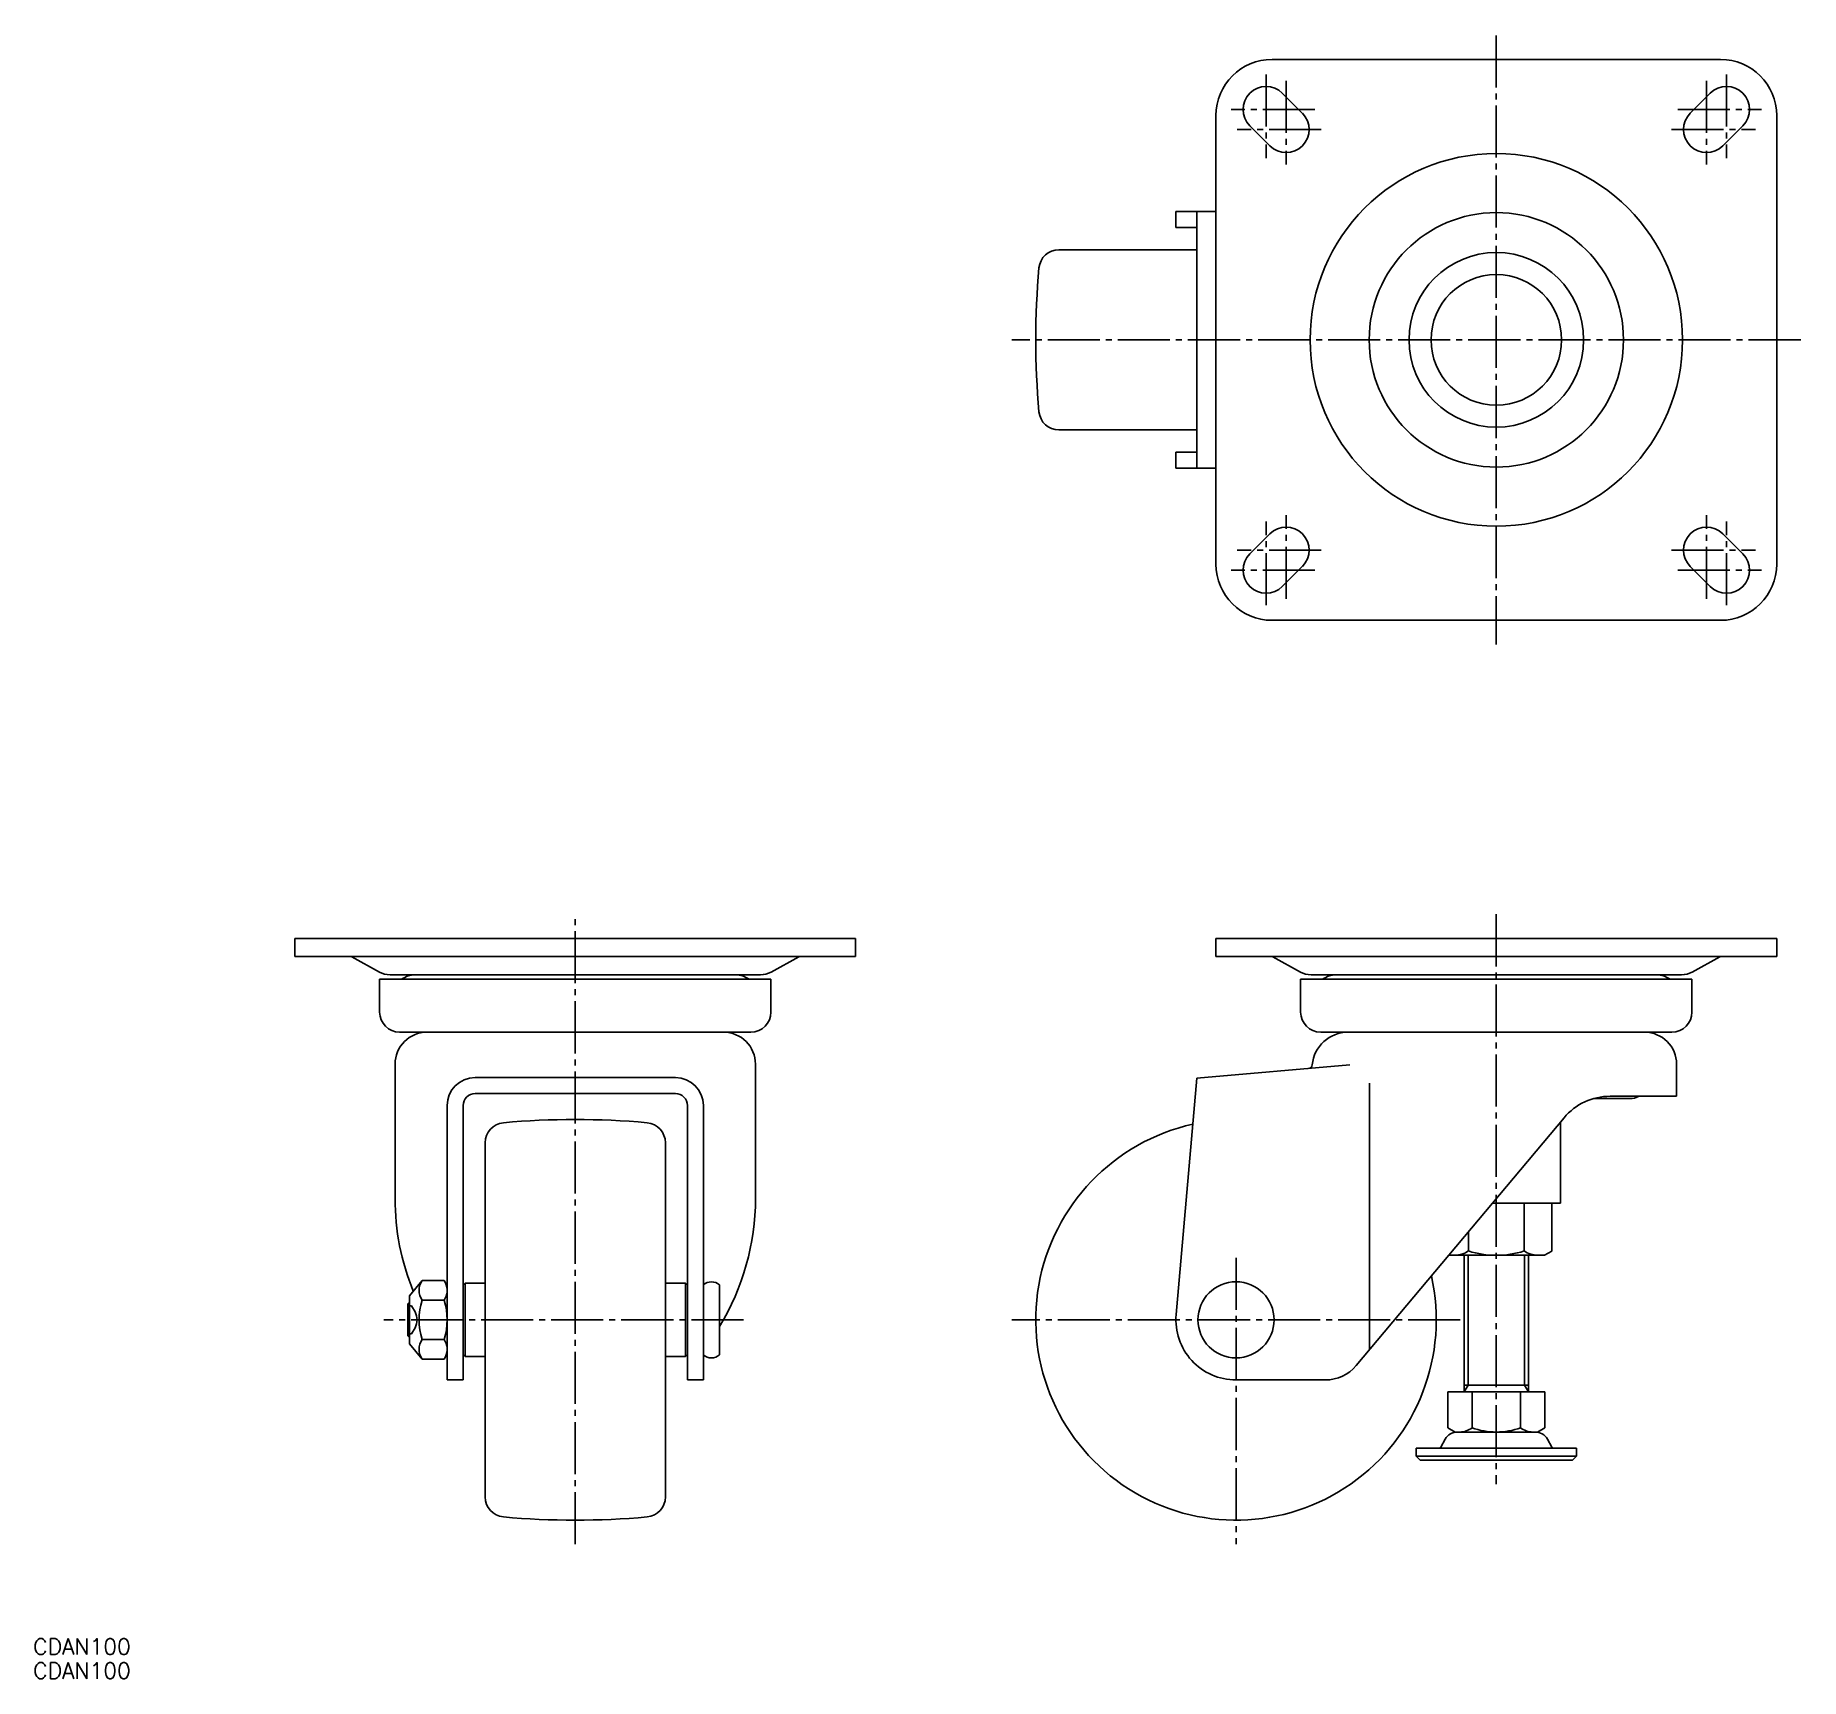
# Model space of a CAD drawing. Extents: x -27 to 414, y 61 to 471.
import ezdxf

# ---------------------------------------------------------------- set-up
doc = ezdxf.new("R2010")
doc.units = 0
doc.linetypes.add('CENTER', pattern=[17.5, 13, -1.5, 1.5, -1.5])
doc.layers.get('0').update_dxf_attribs({"linetype": 'CONTINUOUS'})
doc.layers.add('CENTER', color=1, linetype='CENTER')
doc.styles.get("Standard").update_dxf_attribs({"font": 'txt.shx', "bigfont": '@extfont2.shx'})

msp = doc.modelspace()

# ---------------------------------------------------------------- linework, layer by layer
at = {"color": 7, "linetype": 'CONTINUOUS'}
for p, q in [((281.67, 464.79), (393.67, 464.79)), ((284.23, 456.36), (289.23, 451.36)), ((391.1, 456.36), (386.1, 451.36)), ((267.67, 450.79), (267.67, 338.79)), ((407.67, 338.79), (407.67, 450.79)), ((276.1, 448.23), (281.1, 443.23)), ((399.23, 448.23), (394.23, 443.23)), ((257.67, 426.79), (257.67, 422.79)), ((267.67, 426.79), (257.67, 426.79)), ((262.88, 426.79), (262.88, 362.79)), ((262.88, 422.79), (257.67, 422.79)), ((228.45, 417.29), (262.9, 417.29)), ((228.45, 372.29), (262.9, 372.29)), ((262.88, 366.79), (257.67, 366.79)), ((257.67, 362.79), (257.67, 366.79)), ((267.67, 362.79), (257.67, 362.79)), ((276.1, 341.36), (281.1, 346.36)), ((399.23, 341.36), (394.23, 346.36)), ((284.23, 333.23), (289.23, 338.23)), ((391.1, 333.23), (386.1, 338.23)), ((281.67, 324.79), (393.67, 324.79)), ((37.69, 245.41), (107.69, 245.41)), ((37.69, 240.91), (37.69, 245.41)), ((177.69, 245.41), (107.69, 245.41)), ((177.69, 240.91), (177.69, 245.41)), ((267.67, 245.41), (407.67, 245.41)), ((267.67, 240.91), (267.67, 245.41)), ((407.67, 240.91), (407.67, 245.41)), ((107.69, 240.91), (37.69, 240.91)), ((51.92, 240.79), (58.79, 236.99)), ((107.69, 240.91), (177.69, 240.91)), ((163.47, 240.79), (156.59, 236.99)), ((407.67, 240.91), (267.67, 240.91)), ((281.89, 240.79), (288.77, 236.99)), ((393.44, 240.79), (386.57, 236.99)), ((107.69, 235.2), (58.84, 235.2)), ((58.84, 235.2), (58.84, 227)), ((107.69, 236.31), (61.45, 236.31)), ((107.69, 236.31), (153.94, 236.31)), ((107.69, 235.2), (156.55, 235.2)), ((156.55, 235.2), (156.55, 227)), ((386.52, 235.2), (288.81, 235.2)), ((288.81, 235.2), (288.81, 227)), ((383.91, 236.31), (291.42, 236.31)), ((386.52, 235.2), (386.52, 227)), ((107.69, 222), (63.84, 222)), ((107.69, 222), (151.55, 222)), ((381.52, 222), (293.81, 222)), ((300.67, 222), (337.67, 222)), ((62.69, 214), (62.69, 180.49)), ((152.69, 214), (152.69, 180.49)), ((301.05, 213.82), (262.88, 210.48)), ((382.67, 214), (382.67, 206)), ((82.69, 210.66), (132.69, 210.66)), ((262.88, 210.48), (257.72, 151.51)), ((306.03, 209.26), (306.03, 142.78)), ((75.69, 203.66), (75.69, 135.2)), ((79.69, 135.2), (79.69, 203.67)), ((82.69, 206.67), (132.69, 206.67)), ((135.69, 135.2), (135.69, 203.67)), ((139.69, 203.66), (139.69, 135.2)), ((361.91, 205.41), (370.95, 205.41)), ((382.67, 206), (366.07, 206)), ((382.67, 206), (373.31, 206)), ((354.58, 200.64), (302.66, 138.77)), ((353.67, 199.55), (353.67, 179.31)), ((85.19, 194.41), (85.19, 105.99)), ((130.19, 194.41), (130.19, 105.99)), ((336.68, 179.31), (353.67, 179.31)), ((344.59, 167.38), (344.59, 179.31)), ((351.52, 167.38), (351.52, 179.31)), ((330.74, 167.38), (330.74, 172.23)), ((349.67, 166.31), (325.77, 166.31)), ((329.67, 166.31), (329.67, 132.2)), ((345.67, 166.31), (345.67, 132.2)), ((349.67, 166.31), (351.52, 167.38)), ((69.45, 160.01), (66.29, 156.2)), ((69.45, 160.01), (74.93, 160.01)), ((74.93, 160.01), (75.69, 158.7)), ((75.69, 141.7), (75.69, 158.7)), ((80.19, 159.35), (79.69, 158.85)), ((85.19, 159.35), (80.19, 159.35)), ((80.19, 159.35), (80.19, 141.05)), ((130.19, 159.35), (135.19, 159.35)), ((135.19, 159.35), (135.19, 141.05)), ((135.19, 159.35), (135.69, 158.85)), ((143.69, 141.48), (143.69, 158.92)), ((65.89, 154.2), (66.29, 154.6)), ((66.29, 144.2), (66.29, 156.2)), ((69.45, 155.11), (74.93, 155.11)), ((65.89, 154.2), (65.89, 146.2)), ((66.29, 153.7), (66.79, 153.7)), ((66.79, 153.7), (67.69, 152.2)), ((66.29, 145.8), (65.89, 146.2)), ((66.29, 146.7), (66.79, 146.7)), ((66.79, 146.7), (67.69, 148.2)), ((69.45, 140.38), (66.29, 144.2)), ((69.45, 145.29), (74.93, 145.29)), ((74.93, 140.38), (75.69, 141.7)), ((80.19, 141.05), (79.69, 141.55)), ((135.19, 141.05), (135.69, 141.55)), ((69.45, 140.38), (74.93, 140.38)), ((85.19, 141.05), (80.19, 141.05)), ((130.19, 141.05), (135.19, 141.05)), ((75.69, 135.2), (79.69, 135.2)), ((139.69, 135.2), (135.69, 135.2)), ((272.67, 135.2), (295, 135.2)), ((329.67, 133.93), (345.67, 133.93)), ((349.79, 132.2), (325.54, 132.2)), ((325.54, 123.27), (325.54, 132.2)), ((331.6, 132.2), (331.6, 123.27)), ((343.73, 132.2), (343.73, 123.27)), ((349.79, 132.2), (349.79, 123.27)), ((323.81, 118.45), (324.91, 120.41)), ((325.54, 123.27), (327.39, 122.2)), ((347.94, 122.2), (327.39, 122.2)), ((349.79, 123.27), (347.94, 122.2)), ((351.52, 118.45), (350.43, 120.41)), ((317.67, 118.2), (357.67, 118.2)), ((317.67, 118.2), (317.67, 116.2)), ((317.67, 116.2), (357.67, 116.2)), ((317.67, 116.2), (318.67, 115.2)), ((318.67, 115.2), (356.67, 115.2)), ((357.67, 116.2), (356.67, 115.2)), ((357.67, 118.2), (357.67, 116.2))]:
    msp.add_line(p, q, dxfattribs=at)
at = {"color": 3, "linetype": 'CONTINUOUS'}
for p, q in [((330.67, 166.31), (330.67, 133.93)), ((344.67, 166.31), (344.67, 133.93)), ((66.08, 154.39), (66.29, 154.39)), ((66.08, 146.01), (66.29, 146.01)), ((330.67, 133.93), (329.67, 132.2)), ((344.67, 133.93), (345.67, 132.2))]:
    msp.add_line(p, q, dxfattribs=at)
at = {"color": 7, "linetype": 'CONTINUOUS'}
for centre, radius in [((337.67, 394.79), 46.5), ((337.67, 394.79), 31.75), ((337.67, 394.79), 21.8), ((337.67, 394.79), 16.3), ((272.67, 150.2), 9.5)]:
    msp.add_circle(centre, radius, dxfattribs=at)
for centre, radius, start, end in [((281.67, 450.79), 14, 90, 180), ((393.67, 450.79), 14, 0, 90), ((280.17, 452.29), 5.75, 45, 225), ((395.17, 452.29), 5.75, 315, 135), ((285.17, 447.29), 5.75, 225, 45), ((390.17, 447.29), 5.75, 135, 315), ((228.45, 412.29), 5, 90, 174.8511), ((422.67, 394.79), 200, 174.8511, 185.1489), ((228.45, 377.29), 5, 185.1489, 270), ((285.17, 342.29), 5.75, 315, 135), ((390.17, 342.29), 5.75, 45, 225), ((280.17, 337.29), 5.75, 135, 315), ((395.17, 337.29), 5.75, 225, 45), ((281.67, 338.79), 14, 180, 270), ((393.67, 338.79), 14, 270, 0), ((51.44, 239.91), 1, 61.1249, 90), ((163.95, 239.91), 1, 90, 118.8751), ((281.41, 239.91), 1, 61.1249, 90), ((393.92, 239.91), 1, 90, 118.8751), ((61.45, 241.81), 5.5, 241.1249, 270), ((67.69, 230.75), 5.56, 90, 126.8914), ((147.69, 230.75), 5.56, 53.1086, 90), ((153.94, 241.81), 5.5, 270, 298.8751), ((291.42, 241.81), 5.5, 241.1249, 270), ((297.67, 230.75), 5.56, 90, 126.8914), ((377.67, 230.75), 5.56, 53.1086, 90), ((383.91, 241.81), 5.5, 270, 298.8751), ((63.84, 227), 5, 180, 270), ((151.55, 227), 5, 270, 0), ((293.81, 227), 5, 180, 270), ((381.52, 227), 5, 270, 0), ((70.69, 214), 8, 90, 180), ((144.69, 214), 8, 0, 90), ((300.67, 213), 9, 90, 174.7211), ((374.67, 214), 8, 0, 90), ((290.71, 213.92), 1, 275, 354.7211), ((82.69, 203.66), 7, 90, 180), ((132.69, 203.66), 7, 0, 90), ((82.69, 203.67), 3, 90, 180), ((132.69, 203.67), 3, 0, 90), ((366.07, 191), 15, 89.882, 140), ((370.95, 210.41), 5, 270, 298.0546), ((90.19, 194.41), 5, 95.1489, 180), ((107.69, 0.2), 200, 84.8511, 95.1489), ((125.19, 194.41), 5, 0, 84.8511), ((272.67, 150.2), 50, 102.4576, 12.6631), ((123.87, 180.49), 61.18, 180, 202.2275), ((91.51, 180.49), 61.18, 328.5279, 0), ((327.27, 172.45), 6.13, 270, 304.3842), ((337.67, 189.24), 22.93, 252.412, 287.588), ((348.06, 172.45), 6.13, 235.6158, 270), ((73.04, 157.56), 4.34, 145.6158, 214.3842), ((71.35, 157.56), 4.34, 325.6158, 25.6158), ((141.69, 156.74), 2.95, 47.3884, 132.6116), ((84.93, 150.2), 16.24, 162.412, 197.588), ((59.45, 150.2), 16.24, 342.412, 17.588), ((63.94, 150.2), 4.25, 331.9275, 28.0725), ((272.67, 150.2), 15, 175, 270), ((73.04, 142.84), 4.34, 145.6158, 214.3842), ((71.35, 142.84), 4.34, 334.3842, 34.3842), ((141.69, 143.65), 2.95, 227.3884, 312.6116), ((295, 145.2), 10, 270, 320), ((327.96, 118.7), 3.5, 90, 150.7224), ((328.57, 127.03), 4.83, 270, 308.823), ((337.67, 139.94), 17.74, 250.0152, 270), ((337.67, 139.94), 17.74, 270, 289.9848), ((346.76, 127.03), 4.83, 231.177, 270), ((347.37, 118.7), 3.5, 29.2776, 90), ((323.37, 118.7), 0.5, 270, 330.7224), ((351.96, 118.7), 0.5, 209.2776, 270), ((90.19, 105.99), 5, 180, 264.8511), ((125.19, 105.99), 5, 275.1489, 0), ((107.69, 300.2), 200, 264.8511, 275.1489)]:
    msp.add_arc(centre, radius, start, end, dxfattribs=at)
at = {"layer": 'CENTER', "color": 1, "linetype": 'CENTER'}
for p, q in [((337.67, 470.79), (337.67, 318.79)), ((280.17, 461.04), (280.17, 440.11)), ((285.17, 459.47), (285.17, 438.54)), ((390.17, 459.47), (390.17, 438.54)), ((395.17, 461.04), (395.17, 440.11)), ((292.35, 452.29), (271.42, 452.29)), ((382.99, 452.29), (403.92, 452.29)), ((293.92, 447.29), (272.99, 447.29)), ((381.42, 447.29), (402.35, 447.29)), ((413.67, 394.79), (216.67, 394.79)), ((280.17, 328.54), (280.17, 349.47)), ((285.17, 330.11), (285.17, 351.04)), ((390.17, 330.11), (390.17, 351.04)), ((395.17, 328.54), (395.17, 349.47)), ((293.92, 342.29), (272.99, 342.29)), ((381.42, 342.29), (402.35, 342.29)), ((292.35, 337.29), (271.42, 337.29)), ((382.99, 337.29), (403.92, 337.29)), ((107.69, 94.2), (107.69, 251.41)), ((337.67, 251.41), (337.67, 109.2)), ((272.67, 165.7), (272.67, 94.2)), ((149.69, 150.2), (59.89, 150.2)), ((328.67, 150.2), (216.67, 150.2))]:
    msp.add_line(p, q, dxfattribs=at)

# ---------------------------------------------------------------- texts
at = {"color": 7, "linetype": 'CONTINUOUS'}
for p in [(-27.65, 66.64), (-27.65, 60.64)]:
    msp.add_text('CDAN100', height=4, dxfattribs=at).set_placement(p)

doc.saveas('drawing.dxf')
